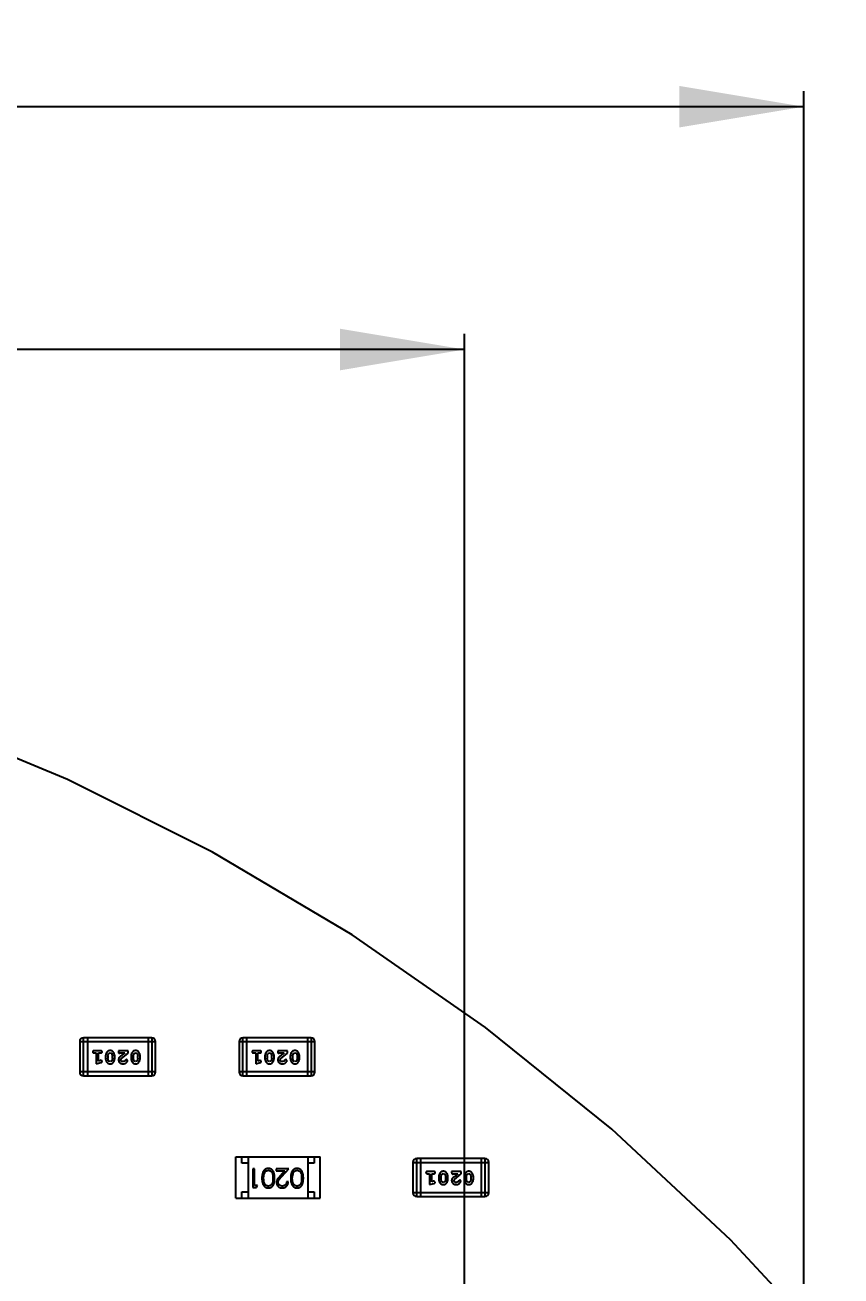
# Model space of a CAD drawing. Header units: millimetres. Extents: x -1 to 131, y 28 to 94.
# Drawn here: x 120.2 to 126.76, y 61.49 to 71.54 of the extents above; entities that cross this region are included whole.
import ezdxf

# ---------------------------------------------------------------- set-up
doc = ezdxf.new("R2010")
doc.units = ezdxf.units.MM
doc.header["$LTSCALE"] = 1.21
doc.header["$MEASUREMENT"] = 0
doc.header["$PDMODE"] = 3
doc.header["$PDSIZE"] = 0.3125
doc.layers.get('0').update_dxf_attribs({"linetype": 'CONTINUOUS'})
doc.layers.get('DEFPOINTS').update_dxf_attribs({"linetype": 'CONTINUOUS'})
doc.layers.add('Dim', color=3, linetype='CONTINUOUS', lineweight=25)
doc.styles.get("Standard").update_dxf_attribs({"font": 'txt', "width": 0.8})
doc.dimstyles.get("Standard").update_dxf_attribs({"dimtxt": 0.15625, "dimasz": 0.1875, "dimexe": 0.125, "dimexo": 0.0625, "dimgap": 0.09, "dimtad": 0, "dimtih": 1, "dimtoh": 1, "dimzin": 4, "dimdsep": 46, "dimtxsty": 'Standard', "dimblk": '_FILLED', "dimblk1": '_FILLED', "dimblk2": '_FILLED', "dimcen": 0.09, "dimazin": 1, "dimtp": 0.01, "dimtm": 0.01, "dimtfac": 1, "dimtofl": 0, "dimtmove": 0, "dimatfit": 3, "dimldrblk": '_FILLED', "dimfxl": 1, "dimtolj": 1, "dimtzin": 4, "dimarcsym": 0})

# ---------------------------------------------------------------- blocks, each defined once
blk = doc.blocks.new('_FILLED')
at = {"color": 0, "linetype": 'ByBlock'}
blk.add_solid([(0, 0), (-1, 0.167), (-1, -0.167)], dxfattribs=at)
blk = doc.blocks.new('*D24')
at = {"color": 0, "linetype": 'ByBlock', "lineweight": -2}
for p, q in [((102.185, 59.128), (102.185, 69.059)), ((123.735, 59.128), (123.735, 69.059)), ((102.185, 68.934), (111.403, 68.934)), ((123.735, 68.934), (114.516, 68.934))]:
    blk.add_line(p, q, dxfattribs=at)
at = {"layer": 'DEFPOINTS', "color": 0, "linetype": 'ByBlock'}
for p in [(102.185, 59.065), (123.735, 59.065)]:
    blk.add_point(p, dxfattribs=at)
at = {"color": 0, "linetype": 'ByBlock', "lineweight": -2, "rotation": 180}
blk.add_blockref('_FILLED', (102.185, 68.934), dxfattribs=at)
at = {"color": 0, "linetype": 'ByBlock', "lineweight": -2}
blk.add_blockref('_FILLED', (123.735, 68.934), dxfattribs=at)
at = {"color": 0, "linetype": 'ByBlock', "lineweight": -2, "insert": (112.96, 68.934), "char_height": 1, "attachment_point": 5}
blk.add_mtext('\\A1;21.55', dxfattribs=at)
blk = doc.blocks.new('*D25')
at = {"color": 0, "linetype": 'ByBlock', "lineweight": -2}
for p, q in [((99.46, 55.528), (99.46, 71.01)), ((126.46, 55.528), (126.46, 71.01)), ((99.46, 70.885), (111.403, 70.885)), ((126.46, 70.885), (114.516, 70.885))]:
    blk.add_line(p, q, dxfattribs=at)
at = {"layer": 'DEFPOINTS', "color": 0, "linetype": 'ByBlock'}
for p in [(99.46, 55.465), (126.46, 55.465)]:
    blk.add_point(p, dxfattribs=at)
at = {"color": 0, "linetype": 'ByBlock', "lineweight": -2, "rotation": 180}
blk.add_blockref('_FILLED', (99.46, 70.885), dxfattribs=at)
at = {"color": 0, "linetype": 'ByBlock', "lineweight": -2}
blk.add_blockref('_FILLED', (126.46, 70.885), dxfattribs=at)
at = {"color": 0, "linetype": 'ByBlock', "lineweight": -2, "insert": (112.96, 70.885), "char_height": 1, "attachment_point": 5}
blk.add_mtext('\\A1;27.00', dxfattribs=at)

msp = doc.modelspace()

# ---------------------------------------------------------------- linework, layer by layer
at = {"color": 7, "linetype": 'Continuous'}
for p, q in [((120.544, 65.479), (119.34, 65.978)), ((121.71, 64.895), (120.544, 65.479)), ((122.831, 64.23), (121.71, 64.895)), ((123.902, 63.487), (122.831, 64.23)), ((124.917, 62.669), (123.902, 63.487)), ((120.643, 63.373), (120.643, 63.129)), ((120.643, 63.373), (121.253, 63.373)), ((120.673, 63.099), (120.673, 63.403)), ((121.222, 63.403), (120.673, 63.403)), ((120.704, 63.403), (120.704, 63.099)), ((121.192, 63.403), (121.192, 63.099)), ((121.222, 63.403), (121.222, 63.099)), ((121.253, 63.129), (121.253, 63.373)), ((121.923, 63.373), (121.923, 63.129)), ((121.923, 63.373), (122.533, 63.373)), ((121.954, 63.099), (121.954, 63.403)), ((122.502, 63.403), (121.954, 63.403)), ((121.984, 63.403), (121.984, 63.099)), ((122.472, 63.403), (122.472, 63.099)), ((122.502, 63.403), (122.502, 63.099)), ((122.533, 63.129), (122.533, 63.373)), ((120.811, 63.3), (120.759, 63.3)), ((120.759, 63.282), (120.776, 63.282)), ((120.776, 63.282), (120.776, 63.194)), ((120.794, 63.217), (120.794, 63.282)), ((120.794, 63.282), (120.811, 63.282)), ((120.814, 63.223), (120.809, 63.222)), ((120.822, 63.213), (120.814, 63.223)), ((120.85, 63.257), (120.85, 63.239)), ((120.868, 63.256), (120.875, 63.278)), ((120.868, 63.256), (120.868, 63.239)), ((120.875, 63.217), (120.868, 63.239)), ((120.875, 63.278), (120.887, 63.284)), ((120.887, 63.284), (120.899, 63.279)), ((120.899, 63.279), (120.907, 63.256)), ((120.907, 63.239), (120.9, 63.217)), ((120.907, 63.239), (120.907, 63.256)), ((120.924, 63.239), (120.924, 63.257)), ((120.954, 63.3), (120.954, 63.292)), ((121.031, 63.3), (120.954, 63.3)), ((120.963, 63.279), (120.968, 63.282)), ((120.968, 63.282), (121.004, 63.282)), ((121.004, 63.282), (120.971, 63.255)), ((120.971, 63.226), (120.976, 63.236)), ((120.976, 63.236), (121.031, 63.281)), ((121.011, 63.226), (121.006, 63.217)), ((121.019, 63.232), (121.011, 63.226)), ((121.028, 63.224), (121.019, 63.232)), ((121.031, 63.281), (121.031, 63.3)), ((121.055, 63.257), (121.055, 63.239)), ((121.072, 63.256), (121.079, 63.278)), ((121.072, 63.256), (121.072, 63.239)), ((121.08, 63.217), (121.072, 63.239)), ((121.079, 63.278), (121.092, 63.284)), ((121.092, 63.284), (121.104, 63.279)), ((121.104, 63.279), (121.111, 63.256)), ((121.111, 63.239), (121.104, 63.217)), ((121.111, 63.239), (121.111, 63.256)), ((121.129, 63.239), (121.129, 63.257)), ((122.091, 63.3), (122.039, 63.3)), ((122.039, 63.282), (122.057, 63.282)), ((122.057, 63.282), (122.057, 63.194)), ((122.074, 63.217), (122.074, 63.282)), ((122.074, 63.282), (122.091, 63.282)), ((122.094, 63.223), (122.089, 63.222)), ((122.102, 63.213), (122.094, 63.223)), ((122.13, 63.257), (122.13, 63.239)), ((122.148, 63.256), (122.155, 63.278)), ((122.148, 63.256), (122.148, 63.239)), ((122.155, 63.217), (122.148, 63.239)), ((122.155, 63.278), (122.167, 63.284)), ((122.167, 63.284), (122.179, 63.279)), ((122.179, 63.279), (122.187, 63.256)), ((122.187, 63.239), (122.18, 63.217)), ((122.187, 63.239), (122.187, 63.256)), ((122.204, 63.239), (122.204, 63.257)), ((122.234, 63.3), (122.234, 63.292)), ((122.311, 63.3), (122.234, 63.3)), ((122.243, 63.279), (122.248, 63.282)), ((122.248, 63.282), (122.285, 63.282)), ((122.285, 63.282), (122.251, 63.255)), ((122.252, 63.226), (122.256, 63.236)), ((122.256, 63.236), (122.311, 63.281)), ((122.291, 63.225), (122.286, 63.217)), ((122.299, 63.232), (122.291, 63.225)), ((122.308, 63.224), (122.299, 63.232)), ((122.311, 63.281), (122.311, 63.3)), ((122.335, 63.257), (122.335, 63.239)), ((122.352, 63.256), (122.36, 63.278)), ((122.352, 63.256), (122.352, 63.239)), ((122.36, 63.217), (122.352, 63.239)), ((122.36, 63.278), (122.372, 63.284)), ((122.372, 63.284), (122.384, 63.279)), ((122.384, 63.279), (122.392, 63.256)), ((122.392, 63.239), (122.384, 63.217)), ((122.392, 63.239), (122.392, 63.256)), ((122.409, 63.239), (122.409, 63.257)), ((121.253, 63.129), (120.643, 63.129)), ((120.776, 63.194), (120.813, 63.204)), ((120.809, 63.222), (120.794, 63.217)), ((120.887, 63.212), (120.875, 63.217)), ((120.9, 63.217), (120.887, 63.212)), ((121.006, 63.217), (120.991, 63.212)), ((121.092, 63.212), (121.08, 63.217)), ((121.104, 63.217), (121.092, 63.212)), ((122.533, 63.129), (121.923, 63.129)), ((122.057, 63.194), (122.093, 63.204)), ((122.089, 63.222), (122.074, 63.217)), ((122.167, 63.212), (122.155, 63.217)), ((122.18, 63.217), (122.167, 63.212)), ((122.286, 63.217), (122.271, 63.212)), ((122.372, 63.212), (122.36, 63.217)), ((122.384, 63.217), (122.372, 63.212)), ((120.673, 63.099), (121.222, 63.099)), ((121.954, 63.099), (122.502, 63.099)), ((125.871, 61.78), (124.917, 62.669)), ((121.896, 62.116), (121.896, 62.446)), ((121.896, 62.446), (122.576, 62.446)), ((121.946, 62.396), (121.946, 62.446)), ((121.996, 62.446), (121.996, 62.116)), ((122.476, 62.446), (122.476, 62.116)), ((122.526, 62.446), (122.526, 62.396)), ((122.576, 62.116), (122.576, 62.446)), ((123.351, 62.128), (123.351, 62.433)), ((123.899, 62.433), (123.351, 62.433)), ((123.381, 62.433), (123.381, 62.128)), ((123.869, 62.433), (123.869, 62.128)), ((123.899, 62.433), (123.899, 62.128)), ((121.996, 62.396), (121.946, 62.396)), ((122.034, 62.351), (122.034, 62.201)), ((122.047, 62.351), (122.034, 62.351)), ((122.047, 62.216), (122.047, 62.351)), ((122.222, 62.351), (122.222, 62.335)), ((122.324, 62.351), (122.222, 62.351)), ((122.222, 62.335), (122.292, 62.335)), ((122.292, 62.335), (122.255, 62.295)), ((122.266, 62.288), (122.324, 62.351)), ((122.526, 62.396), (122.476, 62.396)), ((123.32, 62.403), (123.32, 62.159)), ((123.32, 62.403), (123.93, 62.403)), ((123.488, 62.329), (123.436, 62.329)), ((123.631, 62.329), (123.631, 62.322)), ((123.708, 62.329), (123.631, 62.329)), ((123.708, 62.311), (123.708, 62.329)), ((123.93, 62.159), (123.93, 62.403)), ((122.12, 62.276), (122.126, 62.313)), ((122.319, 62.247), (122.305, 62.247)), ((122.351, 62.276), (122.357, 62.313)), ((123.436, 62.312), (123.454, 62.312)), ((123.454, 62.312), (123.454, 62.224)), ((123.454, 62.224), (123.49, 62.234)), ((123.471, 62.247), (123.471, 62.312)), ((123.471, 62.312), (123.488, 62.312)), ((123.486, 62.251), (123.471, 62.247)), ((123.491, 62.252), (123.486, 62.251)), ((123.499, 62.243), (123.491, 62.252)), ((123.527, 62.286), (123.527, 62.269)), ((123.545, 62.286), (123.552, 62.308)), ((123.545, 62.286), (123.545, 62.269)), ((123.552, 62.247), (123.545, 62.269)), ((123.552, 62.308), (123.564, 62.314)), ((123.564, 62.241), (123.552, 62.247)), ((123.564, 62.314), (123.576, 62.308)), ((123.577, 62.247), (123.564, 62.241)), ((123.576, 62.308), (123.584, 62.286)), ((123.584, 62.269), (123.577, 62.247)), ((123.584, 62.269), (123.584, 62.286)), ((123.601, 62.269), (123.601, 62.286)), ((123.64, 62.309), (123.645, 62.312)), ((123.645, 62.312), (123.682, 62.312)), ((123.682, 62.312), (123.648, 62.285)), ((123.649, 62.256), (123.653, 62.266)), ((123.653, 62.266), (123.708, 62.311)), ((123.683, 62.247), (123.668, 62.241)), ((123.688, 62.255), (123.683, 62.247)), ((123.696, 62.262), (123.688, 62.255)), ((123.705, 62.253), (123.696, 62.262)), ((123.732, 62.286), (123.732, 62.269)), ((123.749, 62.286), (123.757, 62.308)), ((123.749, 62.286), (123.749, 62.269)), ((123.757, 62.247), (123.749, 62.269)), ((123.757, 62.308), (123.769, 62.314)), ((123.769, 62.241), (123.757, 62.247)), ((123.769, 62.314), (123.781, 62.308)), ((123.781, 62.247), (123.769, 62.241)), ((123.781, 62.308), (123.789, 62.286)), ((123.789, 62.269), (123.781, 62.247)), ((123.789, 62.269), (123.789, 62.286)), ((123.806, 62.269), (123.806, 62.286)), ((121.946, 62.116), (121.946, 62.166)), ((121.946, 62.166), (121.996, 62.166)), ((122.034, 62.201), (122.062, 62.201)), ((122.07, 62.216), (122.047, 62.216)), ((122.062, 62.201), (122.07, 62.216)), ((122.476, 62.166), (122.526, 62.166)), ((122.526, 62.166), (122.526, 62.116)), ((123.93, 62.159), (123.32, 62.159)), ((123.351, 62.128), (123.899, 62.128)), ((121.896, 62.116), (122.576, 62.116)), ((126.759, 60.826), (125.871, 61.78))]:
    msp.add_line(p, q, dxfattribs=at)
for centre, start, end in [((120.673, 63.373), 90, 180), ((121.222, 63.373), 0, 90), ((121.954, 63.373), 90, 180), ((122.502, 63.373), 0, 90), ((120.673, 63.129), 180, 270), ((121.222, 63.129), 270, 0), ((121.954, 63.129), 180, 270), ((122.502, 63.129), 270, 0), ((123.351, 62.403), 90, 180), ((123.899, 62.403), 0, 90), ((123.351, 62.159), 180, 270), ((123.899, 62.159), 270, 0)]:
    msp.add_arc(centre, 0.0305, start, end, dxfattribs=at)
for points, knots in [([(120.759, 63.3), (120.758, 63.3), (120.756, 63.3), (120.754, 63.299), (120.752, 63.299), (120.751, 63.297), (120.749, 63.296), (120.749, 63.295), (120.748, 63.293), (120.748, 63.292), (120.748, 63.291)], [0, 0, 0, 0, 0.169012, 0.317488, 0.445429, 0.560977, 0.67065, 0.776666, 0.88492, 1, 1, 1, 1]), ([(120.748, 63.291), (120.748, 63.29), (120.748, 63.289), (120.749, 63.288), (120.749, 63.286), (120.751, 63.285), (120.752, 63.284), (120.754, 63.283), (120.756, 63.283), (120.758, 63.282), (120.759, 63.282)], [0, 0, 0, 0, 0.11517, 0.223509, 0.328254, 0.438012, 0.553651, 0.682263, 0.830856, 1, 1, 1, 1]), ([(120.822, 63.291), (120.822, 63.292), (120.822, 63.293), (120.821, 63.295), (120.821, 63.296), (120.819, 63.297), (120.818, 63.299), (120.816, 63.299), (120.814, 63.3), (120.812, 63.3), (120.811, 63.3)], [0, 0, 0, 0, 0.115051, 0.223278, 0.329269, 0.437893, 0.554681, 0.682591, 0.83103, 1, 1, 1, 1]), ([(120.811, 63.282), (120.812, 63.282), (120.814, 63.283), (120.816, 63.283), (120.818, 63.284), (120.819, 63.285), (120.821, 63.286), (120.821, 63.288), (120.822, 63.289), (120.822, 63.29), (120.822, 63.291)], [0, 0, 0, 0, 0.169102, 0.317658, 0.446239, 0.563118, 0.671828, 0.776546, 0.884858, 1, 1, 1, 1]), ([(120.887, 63.301), (120.886, 63.301), (120.883, 63.301), (120.879, 63.3), (120.875, 63.299), (120.871, 63.298), (120.868, 63.296), (120.865, 63.293), (120.862, 63.29), (120.86, 63.287), (120.858, 63.283), (120.856, 63.28), (120.854, 63.276), (120.853, 63.272), (120.852, 63.268), (120.851, 63.265), (120.85, 63.261), (120.85, 63.258), (120.85, 63.257)], [0, 0, 0, 0, 0.067217, 0.131051, 0.19272, 0.252824, 0.312745, 0.373449, 0.436041, 0.501494, 0.567761, 0.632087, 0.695096, 0.757109, 0.817993, 0.878657, 0.939311, 1, 1, 1, 1]), ([(120.85, 63.239), (120.85, 63.238), (120.85, 63.236), (120.851, 63.233), (120.851, 63.229), (120.852, 63.226), (120.853, 63.223), (120.854, 63.22), (120.855, 63.217), (120.857, 63.214), (120.858, 63.212), (120.86, 63.209), (120.862, 63.207), (120.863, 63.205), (120.865, 63.203), (120.867, 63.201), (120.868, 63.2), (120.871, 63.198), (120.874, 63.197), (120.878, 63.195), (120.883, 63.194), (120.886, 63.194), (120.887, 63.194)], [0, 0, 0, 0, 0.049855, 0.099516, 0.148482, 0.19758, 0.246804, 0.296268, 0.346517, 0.397047, 0.446826, 0.49336, 0.537801, 0.579207, 0.617974, 0.654833, 0.689171, 0.722088, 0.786392, 0.853518, 0.924186, 1, 1, 1, 1]), ([(120.924, 63.257), (120.924, 63.258), (120.924, 63.26), (120.924, 63.263), (120.923, 63.266), (120.923, 63.269), (120.922, 63.272), (120.921, 63.275), (120.919, 63.278), (120.918, 63.281), (120.916, 63.284), (120.915, 63.286), (120.913, 63.289), (120.911, 63.291), (120.91, 63.293), (120.908, 63.294), (120.906, 63.296), (120.904, 63.297), (120.901, 63.299), (120.897, 63.3), (120.892, 63.301), (120.889, 63.301), (120.887, 63.301)], [0, 0, 0, 0, 0.049886, 0.09882, 0.148132, 0.19689, 0.246038, 0.295176, 0.345305, 0.395692, 0.445312, 0.491875, 0.535813, 0.577009, 0.616081, 0.652689, 0.687585, 0.720206, 0.785062, 0.85223, 0.923759, 1, 1, 1, 1]), ([(120.887, 63.194), (120.889, 63.194), (120.892, 63.194), (120.896, 63.195), (120.9, 63.196), (120.903, 63.198), (120.906, 63.2), (120.91, 63.202), (120.912, 63.205), (120.915, 63.209), (120.917, 63.212), (120.919, 63.216), (120.921, 63.22), (120.922, 63.224), (120.923, 63.227), (120.924, 63.231), (120.924, 63.235), (120.924, 63.238), (120.924, 63.239)], [0, 0, 0, 0, 0.06692, 0.130834, 0.19258, 0.252759, 0.312631, 0.373411, 0.436359, 0.501894, 0.568244, 0.632472, 0.69556, 0.757163, 0.818592, 0.878885, 0.939235, 1, 1, 1, 1]), ([(120.954, 63.292), (120.954, 63.291), (120.954, 63.289), (120.955, 63.286), (120.955, 63.284), (120.956, 63.282), (120.958, 63.281), (120.959, 63.28), (120.961, 63.279), (120.962, 63.279), (120.963, 63.279)], [0, 0, 0, 0, 0.1844, 0.34094, 0.473574, 0.586824, 0.690029, 0.789175, 0.890445, 1, 1, 1, 1]), ([(120.971, 63.255), (120.97, 63.255), (120.968, 63.253), (120.966, 63.251), (120.964, 63.249), (120.962, 63.247), (120.96, 63.245), (120.959, 63.243), (120.958, 63.242), (120.957, 63.24), (120.956, 63.237), (120.955, 63.234), (120.954, 63.23), (120.954, 63.228), (120.954, 63.227)], [0, 0, 0, 0, 0.103002, 0.197728, 0.285279, 0.365235, 0.437224, 0.502446, 0.560545, 0.611446, 0.707576, 0.80349, 0.900532, 1, 1, 1, 1]), ([(120.954, 63.227), (120.954, 63.226), (120.954, 63.224), (120.955, 63.221), (120.956, 63.217), (120.957, 63.214), (120.958, 63.212), (120.96, 63.209), (120.962, 63.206), (120.964, 63.204), (120.967, 63.202), (120.97, 63.2), (120.973, 63.198), (120.976, 63.197), (120.98, 63.196), (120.983, 63.195), (120.987, 63.194), (120.989, 63.194), (120.991, 63.194)], [0, 0, 0, 0, 0.060981, 0.120256, 0.178148, 0.236115, 0.293993, 0.352864, 0.413358, 0.476056, 0.539296, 0.602396, 0.665116, 0.728325, 0.792919, 0.859317, 0.928302, 1, 1, 1, 1]), ([(120.991, 63.212), (120.99, 63.212), (120.987, 63.212), (120.983, 63.213), (120.98, 63.214), (120.977, 63.216), (120.974, 63.218), (120.973, 63.221), (120.972, 63.223), (120.971, 63.225), (120.971, 63.226)], [0, 0, 0, 0, 0.156344, 0.299348, 0.4327, 0.561, 0.682299, 0.791883, 0.89611, 1, 1, 1, 1]), ([(120.991, 63.194), (120.992, 63.194), (120.996, 63.195), (121.001, 63.195), (121.006, 63.197), (121.01, 63.199), (121.014, 63.201), (121.018, 63.204), (121.021, 63.207), (121.023, 63.211), (121.025, 63.214), (121.027, 63.218), (121.028, 63.221), (121.028, 63.223), (121.028, 63.224)], [0, 0, 0, 0, 0.098286, 0.193983, 0.289056, 0.384352, 0.477435, 0.566197, 0.652355, 0.737986, 0.818188, 0.887401, 0.94802, 1, 1, 1, 1]), ([(121.092, 63.301), (121.09, 63.301), (121.087, 63.301), (121.083, 63.3), (121.079, 63.299), (121.076, 63.298), (121.073, 63.296), (121.07, 63.293), (121.067, 63.29), (121.064, 63.287), (121.062, 63.283), (121.06, 63.28), (121.058, 63.276), (121.057, 63.272), (121.056, 63.268), (121.055, 63.265), (121.055, 63.261), (121.055, 63.258), (121.055, 63.257)], [0, 0, 0, 0, 0.067217, 0.131051, 0.19272, 0.252824, 0.312745, 0.373449, 0.436041, 0.501494, 0.567761, 0.632087, 0.695096, 0.757109, 0.817993, 0.878657, 0.939311, 1, 1, 1, 1]), ([(121.055, 63.239), (121.055, 63.238), (121.055, 63.236), (121.055, 63.233), (121.056, 63.229), (121.056, 63.226), (121.057, 63.223), (121.058, 63.22), (121.06, 63.217), (121.061, 63.214), (121.063, 63.212), (121.064, 63.209), (121.066, 63.207), (121.068, 63.205), (121.069, 63.203), (121.071, 63.201), (121.073, 63.2), (121.075, 63.198), (121.078, 63.197), (121.083, 63.195), (121.087, 63.194), (121.09, 63.194), (121.092, 63.194)], [0, 0, 0, 0, 0.049855, 0.099516, 0.148482, 0.19758, 0.246804, 0.296268, 0.346517, 0.397047, 0.446826, 0.49336, 0.537801, 0.579207, 0.617974, 0.654833, 0.689171, 0.722088, 0.786392, 0.853518, 0.924186, 1, 1, 1, 1]), ([(121.129, 63.257), (121.129, 63.258), (121.129, 63.26), (121.128, 63.263), (121.128, 63.266), (121.127, 63.269), (121.126, 63.272), (121.125, 63.275), (121.124, 63.278), (121.122, 63.281), (121.121, 63.284), (121.119, 63.286), (121.118, 63.289), (121.116, 63.291), (121.114, 63.293), (121.113, 63.294), (121.111, 63.296), (121.108, 63.297), (121.105, 63.299), (121.101, 63.3), (121.097, 63.301), (121.093, 63.301), (121.092, 63.301)], [0, 0, 0, 0, 0.049886, 0.09882, 0.148132, 0.19689, 0.246038, 0.295176, 0.345305, 0.395692, 0.445312, 0.491875, 0.535813, 0.577009, 0.616081, 0.652689, 0.687585, 0.720206, 0.785062, 0.85223, 0.923759, 1, 1, 1, 1]), ([(121.092, 63.194), (121.093, 63.194), (121.096, 63.194), (121.1, 63.195), (121.104, 63.196), (121.108, 63.198), (121.111, 63.2), (121.114, 63.202), (121.117, 63.205), (121.119, 63.209), (121.121, 63.212), (121.123, 63.216), (121.125, 63.22), (121.126, 63.224), (121.127, 63.227), (121.128, 63.231), (121.129, 63.235), (121.129, 63.238), (121.129, 63.239)], [0, 0, 0, 0, 0.06692, 0.130834, 0.19258, 0.252759, 0.312631, 0.373411, 0.436359, 0.501894, 0.568244, 0.632472, 0.69556, 0.757163, 0.818592, 0.878885, 0.939235, 1, 1, 1, 1]), ([(122.039, 63.3), (122.038, 63.3), (122.037, 63.3), (122.034, 63.299), (122.032, 63.298), (122.031, 63.297), (122.03, 63.296), (122.029, 63.295), (122.028, 63.293), (122.028, 63.292), (122.028, 63.291)], [0, 0, 0, 0, 0.169012, 0.317488, 0.445429, 0.560977, 0.67065, 0.776666, 0.88492, 1, 1, 1, 1]), ([(122.028, 63.291), (122.028, 63.29), (122.028, 63.289), (122.029, 63.288), (122.03, 63.286), (122.031, 63.285), (122.032, 63.284), (122.034, 63.283), (122.037, 63.282), (122.038, 63.282), (122.039, 63.282)], [0, 0, 0, 0, 0.11517, 0.223509, 0.328254, 0.438012, 0.553651, 0.682263, 0.830856, 1, 1, 1, 1]), ([(122.102, 63.291), (122.102, 63.292), (122.102, 63.293), (122.102, 63.295), (122.101, 63.296), (122.1, 63.297), (122.098, 63.298), (122.096, 63.299), (122.094, 63.3), (122.092, 63.3), (122.091, 63.3)], [0, 0, 0, 0, 0.115051, 0.223278, 0.329269, 0.437893, 0.554681, 0.682591, 0.83103, 1, 1, 1, 1]), ([(122.091, 63.282), (122.092, 63.282), (122.094, 63.282), (122.096, 63.283), (122.098, 63.284), (122.1, 63.285), (122.101, 63.286), (122.102, 63.288), (122.102, 63.289), (122.102, 63.29), (122.102, 63.291)], [0, 0, 0, 0, 0.169102, 0.317658, 0.446239, 0.563118, 0.671828, 0.776546, 0.884858, 1, 1, 1, 1]), ([(122.167, 63.301), (122.166, 63.301), (122.163, 63.301), (122.159, 63.3), (122.155, 63.299), (122.152, 63.298), (122.148, 63.296), (122.145, 63.293), (122.142, 63.29), (122.14, 63.287), (122.138, 63.283), (122.136, 63.28), (122.134, 63.276), (122.133, 63.272), (122.132, 63.268), (122.131, 63.264), (122.131, 63.261), (122.13, 63.258), (122.13, 63.257)], [0, 0, 0, 0, 0.067217, 0.131051, 0.19272, 0.252824, 0.312745, 0.373449, 0.436041, 0.501494, 0.567761, 0.632087, 0.695096, 0.757109, 0.817993, 0.878657, 0.939311, 1, 1, 1, 1]), ([(122.13, 63.239), (122.13, 63.238), (122.131, 63.236), (122.131, 63.233), (122.131, 63.229), (122.132, 63.226), (122.133, 63.223), (122.134, 63.22), (122.135, 63.217), (122.137, 63.214), (122.138, 63.212), (122.14, 63.209), (122.142, 63.207), (122.143, 63.205), (122.145, 63.203), (122.147, 63.201), (122.149, 63.2), (122.151, 63.198), (122.154, 63.197), (122.158, 63.195), (122.163, 63.194), (122.166, 63.194), (122.168, 63.194)], [0, 0, 0, 0, 0.049855, 0.099516, 0.148482, 0.19758, 0.246804, 0.296268, 0.346517, 0.397047, 0.446826, 0.49336, 0.537801, 0.579207, 0.617974, 0.654833, 0.689171, 0.722088, 0.786392, 0.853518, 0.924186, 1, 1, 1, 1]), ([(122.204, 63.257), (122.204, 63.258), (122.204, 63.26), (122.204, 63.263), (122.204, 63.266), (122.203, 63.269), (122.202, 63.272), (122.201, 63.275), (122.2, 63.278), (122.198, 63.281), (122.197, 63.284), (122.195, 63.286), (122.193, 63.289), (122.192, 63.291), (122.19, 63.293), (122.188, 63.294), (122.186, 63.296), (122.184, 63.297), (122.181, 63.299), (122.177, 63.3), (122.172, 63.301), (122.169, 63.301), (122.167, 63.301)], [0, 0, 0, 0, 0.049886, 0.09882, 0.148132, 0.19689, 0.246038, 0.295176, 0.345305, 0.395692, 0.445312, 0.491875, 0.535813, 0.577009, 0.616081, 0.652689, 0.687585, 0.720206, 0.785062, 0.85223, 0.923759, 1, 1, 1, 1]), ([(122.168, 63.194), (122.169, 63.194), (122.172, 63.194), (122.176, 63.195), (122.18, 63.196), (122.183, 63.198), (122.187, 63.2), (122.19, 63.202), (122.192, 63.205), (122.195, 63.209), (122.197, 63.212), (122.199, 63.216), (122.201, 63.22), (122.202, 63.224), (122.203, 63.227), (122.204, 63.231), (122.204, 63.235), (122.204, 63.238), (122.204, 63.239)], [0, 0, 0, 0, 0.06692, 0.130834, 0.19258, 0.252759, 0.312631, 0.373411, 0.436359, 0.501894, 0.568244, 0.632472, 0.69556, 0.757163, 0.818592, 0.878885, 0.939235, 1, 1, 1, 1]), ([(122.234, 63.292), (122.234, 63.291), (122.234, 63.289), (122.235, 63.286), (122.235, 63.284), (122.237, 63.282), (122.238, 63.281), (122.239, 63.28), (122.241, 63.279), (122.242, 63.279), (122.243, 63.279)], [0, 0, 0, 0, 0.1844, 0.34094, 0.473574, 0.586824, 0.690029, 0.789175, 0.890445, 1, 1, 1, 1]), ([(122.251, 63.255), (122.25, 63.255), (122.248, 63.253), (122.246, 63.251), (122.244, 63.249), (122.242, 63.247), (122.241, 63.245), (122.239, 63.243), (122.238, 63.242), (122.237, 63.239), (122.236, 63.237), (122.235, 63.234), (122.234, 63.23), (122.234, 63.228), (122.234, 63.227)], [0, 0, 0, 0, 0.103002, 0.197728, 0.285279, 0.365235, 0.437224, 0.502446, 0.560545, 0.611446, 0.707576, 0.80349, 0.900532, 1, 1, 1, 1]), ([(122.234, 63.227), (122.234, 63.226), (122.234, 63.224), (122.235, 63.221), (122.236, 63.217), (122.237, 63.214), (122.238, 63.212), (122.24, 63.209), (122.242, 63.206), (122.245, 63.204), (122.247, 63.202), (122.25, 63.2), (122.253, 63.198), (122.256, 63.197), (122.26, 63.196), (122.263, 63.195), (122.267, 63.194), (122.27, 63.194), (122.271, 63.194)], [0, 0, 0, 0, 0.060981, 0.120256, 0.178148, 0.236115, 0.293993, 0.352864, 0.413358, 0.476056, 0.539296, 0.602396, 0.665116, 0.728325, 0.792919, 0.859317, 0.928302, 1, 1, 1, 1]), ([(122.271, 63.212), (122.27, 63.212), (122.267, 63.212), (122.263, 63.213), (122.26, 63.214), (122.257, 63.216), (122.255, 63.218), (122.253, 63.221), (122.252, 63.223), (122.252, 63.225), (122.252, 63.226)], [0, 0, 0, 0, 0.156344, 0.299348, 0.4327, 0.561, 0.682299, 0.791883, 0.89611, 1, 1, 1, 1]), ([(122.271, 63.194), (122.273, 63.194), (122.276, 63.194), (122.281, 63.195), (122.286, 63.197), (122.29, 63.199), (122.294, 63.201), (122.298, 63.204), (122.301, 63.207), (122.304, 63.211), (122.306, 63.214), (122.307, 63.218), (122.308, 63.221), (122.308, 63.223), (122.308, 63.224)], [0, 0, 0, 0, 0.098286, 0.193983, 0.289056, 0.384352, 0.477435, 0.566197, 0.652355, 0.737986, 0.818188, 0.887401, 0.94802, 1, 1, 1, 1]), ([(122.372, 63.301), (122.37, 63.301), (122.368, 63.301), (122.364, 63.3), (122.36, 63.299), (122.356, 63.298), (122.353, 63.296), (122.35, 63.293), (122.347, 63.29), (122.344, 63.287), (122.342, 63.283), (122.34, 63.28), (122.339, 63.276), (122.337, 63.272), (122.336, 63.268), (122.335, 63.264), (122.335, 63.261), (122.335, 63.258), (122.335, 63.257)], [0, 0, 0, 0, 0.067217, 0.131051, 0.19272, 0.252824, 0.312745, 0.373449, 0.436041, 0.501494, 0.567761, 0.632087, 0.695096, 0.757109, 0.817993, 0.878657, 0.939311, 1, 1, 1, 1]), ([(122.335, 63.239), (122.335, 63.238), (122.335, 63.236), (122.335, 63.233), (122.336, 63.229), (122.337, 63.226), (122.337, 63.223), (122.339, 63.22), (122.34, 63.217), (122.341, 63.214), (122.343, 63.212), (122.345, 63.209), (122.346, 63.207), (122.348, 63.205), (122.35, 63.203), (122.351, 63.201), (122.353, 63.2), (122.355, 63.198), (122.359, 63.197), (122.363, 63.195), (122.367, 63.194), (122.37, 63.194), (122.372, 63.194)], [0, 0, 0, 0, 0.049855, 0.099516, 0.148482, 0.19758, 0.246804, 0.296268, 0.346517, 0.397047, 0.446826, 0.49336, 0.537801, 0.579207, 0.617974, 0.654833, 0.689171, 0.722088, 0.786392, 0.853518, 0.924186, 1, 1, 1, 1]), ([(122.409, 63.257), (122.409, 63.258), (122.409, 63.26), (122.409, 63.263), (122.408, 63.266), (122.407, 63.269), (122.406, 63.272), (122.405, 63.275), (122.404, 63.278), (122.403, 63.281), (122.401, 63.284), (122.399, 63.286), (122.398, 63.289), (122.396, 63.291), (122.394, 63.293), (122.393, 63.294), (122.391, 63.296), (122.389, 63.297), (122.385, 63.299), (122.381, 63.3), (122.377, 63.301), (122.373, 63.301), (122.372, 63.301)], [0, 0, 0, 0, 0.049886, 0.09882, 0.148132, 0.19689, 0.246038, 0.295176, 0.345305, 0.395692, 0.445312, 0.491875, 0.535813, 0.577009, 0.616081, 0.652689, 0.687585, 0.720206, 0.785062, 0.85223, 0.923759, 1, 1, 1, 1]), ([(122.372, 63.194), (122.374, 63.194), (122.376, 63.194), (122.38, 63.195), (122.384, 63.196), (122.388, 63.198), (122.391, 63.2), (122.394, 63.202), (122.397, 63.205), (122.399, 63.209), (122.402, 63.212), (122.404, 63.216), (122.405, 63.22), (122.407, 63.224), (122.408, 63.227), (122.408, 63.231), (122.409, 63.235), (122.409, 63.238), (122.409, 63.239)], [0, 0, 0, 0, 0.06692, 0.130834, 0.19258, 0.252759, 0.312631, 0.373411, 0.436359, 0.501894, 0.568244, 0.632472, 0.69556, 0.757163, 0.818592, 0.878885, 0.939235, 1, 1, 1, 1]), ([(120.813, 63.204), (120.814, 63.204), (120.815, 63.205), (120.817, 63.206), (120.819, 63.207), (120.82, 63.208), (120.821, 63.209), (120.822, 63.21), (120.822, 63.212), (120.822, 63.213), (120.822, 63.213)], [0, 0, 0, 0, 0.187321, 0.344927, 0.475328, 0.579604, 0.674244, 0.773631, 0.882025, 1, 1, 1, 1]), ([(122.093, 63.204), (122.094, 63.204), (122.095, 63.205), (122.098, 63.206), (122.099, 63.207), (122.1, 63.208), (122.101, 63.209), (122.102, 63.21), (122.102, 63.212), (122.102, 63.213), (122.102, 63.213)], [0, 0, 0, 0, 0.187321, 0.344927, 0.475328, 0.579604, 0.674244, 0.773631, 0.882025, 1, 1, 1, 1]), ([(122.159, 62.354), (122.158, 62.354), (122.155, 62.354), (122.152, 62.354), (122.148, 62.353), (122.145, 62.352), (122.142, 62.351), (122.138, 62.35), (122.135, 62.348), (122.132, 62.346), (122.129, 62.344), (122.127, 62.341), (122.124, 62.338), (122.122, 62.335), (122.119, 62.332), (122.117, 62.328), (122.115, 62.325), (122.114, 62.321), (122.112, 62.316), (122.111, 62.311), (122.11, 62.306), (122.109, 62.301), (122.108, 62.295), (122.107, 62.289), (122.107, 62.282), (122.107, 62.278), (122.107, 62.276)], [0, 0, 0, 0, 0.033824, 0.067298, 0.10028, 0.133019, 0.165736, 0.198792, 0.232372, 0.266409, 0.301016, 0.336196, 0.371972, 0.408574, 0.446394, 0.485225, 0.525372, 0.567224, 0.611081, 0.65775, 0.70702, 0.759235, 0.814484, 0.873227, 0.934937, 1, 1, 1, 1]), ([(122.126, 62.313), (122.127, 62.314), (122.127, 62.316), (122.129, 62.319), (122.13, 62.322), (122.132, 62.325), (122.133, 62.327), (122.135, 62.329), (122.137, 62.331), (122.14, 62.333), (122.144, 62.335), (122.148, 62.337), (122.153, 62.339), (122.157, 62.339), (122.158, 62.339)], [0, 0, 0, 0, 0.075949, 0.148549, 0.218996, 0.286119, 0.351826, 0.416074, 0.478265, 0.540325, 0.660405, 0.774606, 0.887187, 1, 1, 1, 1]), ([(122.158, 62.339), (122.16, 62.339), (122.163, 62.339), (122.168, 62.337), (122.173, 62.335), (122.177, 62.333), (122.18, 62.331), (122.182, 62.329), (122.183, 62.327), (122.185, 62.324), (122.187, 62.322), (122.188, 62.319), (122.19, 62.316), (122.191, 62.313), (122.192, 62.31), (122.193, 62.306), (122.194, 62.302), (122.194, 62.297), (122.195, 62.292), (122.195, 62.287), (122.195, 62.281), (122.195, 62.278), (122.195, 62.276)], [0, 0, 0, 0, 0.060034, 0.120278, 0.182348, 0.247919, 0.281641, 0.315701, 0.350322, 0.385703, 0.421819, 0.459196, 0.497866, 0.538301, 0.58121, 0.628183, 0.679403, 0.734699, 0.794074, 0.858416, 0.927049, 1, 1, 1, 1]), ([(122.209, 62.276), (122.209, 62.278), (122.209, 62.283), (122.209, 62.289), (122.208, 62.296), (122.207, 62.302), (122.206, 62.307), (122.205, 62.312), (122.204, 62.317), (122.203, 62.321), (122.201, 62.325), (122.199, 62.329), (122.197, 62.333), (122.195, 62.336), (122.193, 62.339), (122.19, 62.342), (122.187, 62.344), (122.185, 62.346), (122.182, 62.348), (122.179, 62.35), (122.176, 62.351), (122.172, 62.352), (122.169, 62.353), (122.166, 62.354), (122.162, 62.354), (122.16, 62.354), (122.159, 62.354)], [0, 0, 0, 0, 0.068113, 0.132564, 0.193427, 0.250218, 0.303569, 0.353576, 0.400235, 0.443586, 0.484619, 0.524292, 0.56238, 0.599049, 0.63494, 0.669782, 0.704009, 0.737842, 0.771098, 0.803896, 0.836415, 0.868639, 0.900715, 0.933378, 0.966213, 1, 1, 1, 1]), ([(122.39, 62.354), (122.388, 62.354), (122.386, 62.354), (122.382, 62.354), (122.379, 62.353), (122.376, 62.352), (122.372, 62.351), (122.369, 62.35), (122.366, 62.348), (122.363, 62.346), (122.36, 62.344), (122.357, 62.341), (122.355, 62.338), (122.352, 62.335), (122.35, 62.332), (122.348, 62.328), (122.346, 62.325), (122.344, 62.321), (122.343, 62.316), (122.342, 62.311), (122.34, 62.306), (122.339, 62.301), (122.339, 62.295), (122.338, 62.289), (122.338, 62.282), (122.338, 62.278), (122.338, 62.276)], [0, 0, 0, 0, 0.033824, 0.067298, 0.10028, 0.133019, 0.165736, 0.198792, 0.232372, 0.266409, 0.301016, 0.336196, 0.371972, 0.408574, 0.446394, 0.485225, 0.525372, 0.567224, 0.611081, 0.65775, 0.70702, 0.759235, 0.814484, 0.873227, 0.934937, 1, 1, 1, 1]), ([(122.357, 62.313), (122.357, 62.314), (122.358, 62.316), (122.359, 62.319), (122.361, 62.322), (122.362, 62.325), (122.364, 62.327), (122.366, 62.329), (122.368, 62.331), (122.371, 62.333), (122.375, 62.335), (122.379, 62.337), (122.384, 62.339), (122.387, 62.339), (122.389, 62.339)], [0, 0, 0, 0, 0.075949, 0.148549, 0.218996, 0.286119, 0.351826, 0.416074, 0.478265, 0.540325, 0.660405, 0.774606, 0.887187, 1, 1, 1, 1]), ([(122.389, 62.339), (122.391, 62.339), (122.394, 62.339), (122.399, 62.337), (122.404, 62.335), (122.407, 62.333), (122.41, 62.331), (122.412, 62.329), (122.414, 62.327), (122.416, 62.324), (122.418, 62.322), (122.419, 62.319), (122.42, 62.316), (122.422, 62.313), (122.423, 62.31), (122.424, 62.306), (122.424, 62.302), (122.425, 62.297), (122.426, 62.292), (122.426, 62.287), (122.426, 62.281), (122.426, 62.278), (122.426, 62.276)], [0, 0, 0, 0, 0.060034, 0.120278, 0.182348, 0.247919, 0.281641, 0.315701, 0.350322, 0.385703, 0.421819, 0.459196, 0.497866, 0.538301, 0.58121, 0.628183, 0.679403, 0.734699, 0.794074, 0.858416, 0.927049, 1, 1, 1, 1]), ([(122.44, 62.276), (122.44, 62.278), (122.44, 62.283), (122.439, 62.289), (122.439, 62.296), (122.438, 62.302), (122.437, 62.307), (122.436, 62.312), (122.435, 62.317), (122.433, 62.321), (122.432, 62.325), (122.43, 62.329), (122.428, 62.333), (122.426, 62.336), (122.423, 62.339), (122.421, 62.342), (122.418, 62.344), (122.415, 62.346), (122.412, 62.348), (122.409, 62.35), (122.406, 62.351), (122.403, 62.352), (122.4, 62.353), (122.397, 62.354), (122.393, 62.354), (122.391, 62.354), (122.39, 62.354)], [0, 0, 0, 0, 0.068113, 0.132564, 0.193427, 0.250218, 0.303569, 0.353576, 0.400235, 0.443586, 0.484619, 0.524292, 0.56238, 0.599049, 0.63494, 0.669782, 0.704009, 0.737842, 0.771098, 0.803896, 0.836415, 0.868639, 0.900715, 0.933378, 0.966213, 1, 1, 1, 1]), ([(123.436, 62.329), (123.435, 62.329), (123.434, 62.329), (123.431, 62.329), (123.429, 62.328), (123.428, 62.327), (123.427, 62.326), (123.426, 62.324), (123.425, 62.323), (123.425, 62.321), (123.425, 62.321)], [0, 0, 0, 0, 0.169012, 0.317488, 0.445429, 0.560977, 0.67065, 0.776666, 0.88492, 1, 1, 1, 1]), ([(123.425, 62.321), (123.425, 62.32), (123.425, 62.319), (123.426, 62.317), (123.427, 62.316), (123.428, 62.315), (123.429, 62.313), (123.431, 62.313), (123.434, 62.312), (123.435, 62.312), (123.436, 62.312)], [0, 0, 0, 0, 0.11517, 0.223509, 0.328254, 0.438012, 0.553651, 0.682263, 0.830856, 1, 1, 1, 1]), ([(123.499, 62.321), (123.499, 62.321), (123.499, 62.323), (123.499, 62.324), (123.498, 62.326), (123.497, 62.327), (123.495, 62.328), (123.493, 62.329), (123.491, 62.329), (123.489, 62.329), (123.488, 62.329)], [0, 0, 0, 0, 0.115051, 0.223278, 0.329269, 0.437893, 0.554681, 0.682591, 0.83103, 1, 1, 1, 1]), ([(123.488, 62.312), (123.489, 62.312), (123.491, 62.312), (123.493, 62.313), (123.495, 62.313), (123.497, 62.315), (123.498, 62.316), (123.499, 62.317), (123.499, 62.319), (123.499, 62.32), (123.499, 62.321)], [0, 0, 0, 0, 0.169102, 0.317658, 0.446239, 0.563118, 0.671828, 0.776546, 0.884858, 1, 1, 1, 1]), ([(123.564, 62.331), (123.563, 62.331), (123.56, 62.331), (123.556, 62.33), (123.552, 62.329), (123.549, 62.328), (123.545, 62.325), (123.542, 62.323), (123.539, 62.32), (123.537, 62.317), (123.535, 62.313), (123.533, 62.309), (123.531, 62.306), (123.53, 62.302), (123.529, 62.298), (123.528, 62.294), (123.528, 62.29), (123.527, 62.288), (123.527, 62.286)], [0, 0, 0, 0, 0.067217, 0.131051, 0.19272, 0.252824, 0.312745, 0.373449, 0.436041, 0.501494, 0.567761, 0.632087, 0.695096, 0.757109, 0.817993, 0.878657, 0.939311, 1, 1, 1, 1]), ([(123.601, 62.286), (123.601, 62.288), (123.601, 62.29), (123.601, 62.293), (123.601, 62.296), (123.6, 62.299), (123.599, 62.302), (123.598, 62.305), (123.597, 62.308), (123.595, 62.311), (123.594, 62.314), (123.592, 62.316), (123.59, 62.318), (123.589, 62.321), (123.587, 62.322), (123.585, 62.324), (123.583, 62.326), (123.581, 62.327), (123.578, 62.329), (123.574, 62.33), (123.569, 62.331), (123.566, 62.331), (123.564, 62.331)], [0, 0, 0, 0, 0.049886, 0.09882, 0.148132, 0.19689, 0.246038, 0.295176, 0.345305, 0.395692, 0.445312, 0.491875, 0.535813, 0.577009, 0.616081, 0.652689, 0.687585, 0.720206, 0.785062, 0.85223, 0.923759, 1, 1, 1, 1]), ([(123.631, 62.322), (123.631, 62.321), (123.631, 62.319), (123.632, 62.316), (123.632, 62.314), (123.634, 62.312), (123.635, 62.311), (123.636, 62.31), (123.638, 62.309), (123.639, 62.309), (123.64, 62.309)], [0, 0, 0, 0, 0.1844, 0.34094, 0.473574, 0.586824, 0.690029, 0.789175, 0.890445, 1, 1, 1, 1]), ([(123.769, 62.331), (123.767, 62.331), (123.765, 62.331), (123.76, 62.33), (123.757, 62.329), (123.753, 62.328), (123.75, 62.325), (123.747, 62.323), (123.744, 62.32), (123.741, 62.317), (123.739, 62.313), (123.737, 62.309), (123.736, 62.306), (123.734, 62.302), (123.733, 62.298), (123.732, 62.294), (123.732, 62.29), (123.732, 62.288), (123.732, 62.286)], [0, 0, 0, 0, 0.067217, 0.131051, 0.19272, 0.252824, 0.312745, 0.373449, 0.436041, 0.501494, 0.567761, 0.632087, 0.695096, 0.757109, 0.817993, 0.878657, 0.939311, 1, 1, 1, 1]), ([(123.806, 62.286), (123.806, 62.288), (123.806, 62.29), (123.806, 62.293), (123.805, 62.296), (123.804, 62.299), (123.803, 62.302), (123.802, 62.305), (123.801, 62.308), (123.8, 62.311), (123.798, 62.314), (123.796, 62.316), (123.795, 62.318), (123.793, 62.321), (123.791, 62.322), (123.79, 62.324), (123.788, 62.326), (123.786, 62.327), (123.782, 62.329), (123.778, 62.33), (123.774, 62.331), (123.77, 62.331), (123.769, 62.331)], [0, 0, 0, 0, 0.049886, 0.09882, 0.148132, 0.19689, 0.246038, 0.295176, 0.345305, 0.395692, 0.445312, 0.491875, 0.535813, 0.577009, 0.616081, 0.652689, 0.687585, 0.720206, 0.785062, 0.85223, 0.923759, 1, 1, 1, 1]), ([(122.107, 62.276), (122.107, 62.273), (122.107, 62.269), (122.107, 62.262), (122.108, 62.256), (122.109, 62.25), (122.11, 62.245), (122.111, 62.24), (122.112, 62.235), (122.114, 62.23), (122.116, 62.226), (122.118, 62.223), (122.12, 62.219), (122.122, 62.216), (122.124, 62.213), (122.127, 62.21), (122.13, 62.207), (122.132, 62.205), (122.135, 62.203), (122.139, 62.201), (122.142, 62.2), (122.145, 62.199), (122.148, 62.198), (122.152, 62.197), (122.155, 62.197), (122.158, 62.197), (122.159, 62.197)], [0, 0, 0, 0, 0.065278, 0.127205, 0.186168, 0.241675, 0.294115, 0.343609, 0.390387, 0.434463, 0.476646, 0.517002, 0.555936, 0.593716, 0.630057, 0.665601, 0.700745, 0.734917, 0.768681, 0.802087, 0.834849, 0.867433, 0.900138, 0.932806, 0.966212, 1, 1, 1, 1]), ([(122.158, 62.212), (122.157, 62.212), (122.153, 62.212), (122.149, 62.214), (122.144, 62.216), (122.14, 62.218), (122.137, 62.22), (122.135, 62.222), (122.133, 62.225), (122.131, 62.227), (122.13, 62.23), (122.128, 62.233), (122.127, 62.236), (122.125, 62.239), (122.124, 62.243), (122.123, 62.247), (122.122, 62.251), (122.122, 62.255), (122.121, 62.26), (122.121, 62.265), (122.121, 62.27), (122.12, 62.274), (122.12, 62.276)], [0, 0, 0, 0, 0.059689, 0.119507, 0.181075, 0.246162, 0.279894, 0.314468, 0.350403, 0.387474, 0.426147, 0.466624, 0.508745, 0.553328, 0.600058, 0.649177, 0.700552, 0.754894, 0.811825, 0.871514, 0.934319, 1, 1, 1, 1]), ([(122.195, 62.276), (122.195, 62.274), (122.195, 62.27), (122.195, 62.264), (122.195, 62.259), (122.194, 62.254), (122.194, 62.249), (122.193, 62.245), (122.192, 62.241), (122.191, 62.238), (122.19, 62.235), (122.188, 62.232), (122.187, 62.229), (122.185, 62.227), (122.183, 62.224), (122.182, 62.222), (122.18, 62.22), (122.177, 62.218), (122.173, 62.216), (122.168, 62.214), (122.163, 62.212), (122.16, 62.212), (122.158, 62.212)], [0, 0, 0, 0, 0.073302, 0.142286, 0.206253, 0.266017, 0.321612, 0.372532, 0.419497, 0.462398, 0.502825, 0.541489, 0.579034, 0.615143, 0.650298, 0.684912, 0.718701, 0.752189, 0.817245, 0.879117, 0.939613, 1, 1, 1, 1]), ([(122.159, 62.197), (122.16, 62.197), (122.162, 62.197), (122.166, 62.197), (122.169, 62.198), (122.172, 62.199), (122.176, 62.2), (122.179, 62.201), (122.182, 62.203), (122.185, 62.205), (122.188, 62.207), (122.19, 62.21), (122.193, 62.212), (122.195, 62.215), (122.197, 62.219), (122.199, 62.222), (122.201, 62.226), (122.203, 62.23), (122.204, 62.234), (122.205, 62.239), (122.207, 62.244), (122.207, 62.249), (122.208, 62.255), (122.209, 62.262), (122.209, 62.269), (122.209, 62.273), (122.209, 62.276)], [0, 0, 0, 0, 0.033742, 0.066533, 0.099153, 0.13154, 0.164087, 0.196563, 0.229707, 0.263315, 0.297504, 0.331686, 0.366482, 0.4021, 0.438958, 0.476748, 0.515985, 0.556589, 0.599519, 0.645765, 0.695487, 0.748721, 0.805687, 0.866754, 0.931405, 1, 1, 1, 1]), ([(122.255, 62.295), (122.253, 62.294), (122.25, 62.291), (122.247, 62.286), (122.243, 62.282), (122.24, 62.278), (122.237, 62.275), (122.234, 62.271), (122.232, 62.268), (122.23, 62.264), (122.228, 62.26), (122.226, 62.254), (122.225, 62.248), (122.224, 62.243), (122.224, 62.241)], [0, 0, 0, 0, 0.09953, 0.192079, 0.277712, 0.357454, 0.429648, 0.495771, 0.555538, 0.608657, 0.707578, 0.804328, 0.901298, 1, 1, 1, 1]), ([(122.224, 62.241), (122.224, 62.24), (122.224, 62.237), (122.225, 62.233), (122.226, 62.228), (122.227, 62.224), (122.229, 62.221), (122.231, 62.217), (122.234, 62.213), (122.237, 62.21), (122.24, 62.207), (122.244, 62.204), (122.247, 62.202), (122.251, 62.2), (122.256, 62.198), (122.26, 62.197), (122.265, 62.197), (122.268, 62.197), (122.27, 62.197)], [0, 0, 0, 0, 0.06271, 0.123347, 0.183401, 0.242828, 0.302097, 0.36242, 0.423725, 0.487032, 0.550491, 0.612709, 0.674265, 0.73617, 0.799211, 0.863483, 0.930525, 1, 1, 1, 1]), ([(122.238, 62.242), (122.238, 62.244), (122.238, 62.247), (122.239, 62.252), (122.241, 62.257), (122.243, 62.261), (122.245, 62.264), (122.247, 62.266), (122.249, 62.269), (122.252, 62.273), (122.255, 62.276), (122.258, 62.28), (122.262, 62.284), (122.265, 62.287), (122.266, 62.288)], [0, 0, 0, 0, 0.088014, 0.174976, 0.2638, 0.355443, 0.406413, 0.465519, 0.533076, 0.609353, 0.693899, 0.787171, 0.889197, 1, 1, 1, 1]), ([(122.27, 62.212), (122.269, 62.212), (122.267, 62.212), (122.264, 62.213), (122.261, 62.213), (122.258, 62.214), (122.255, 62.216), (122.252, 62.217), (122.25, 62.219), (122.247, 62.221), (122.245, 62.223), (122.243, 62.226), (122.241, 62.228), (122.24, 62.231), (122.239, 62.234), (122.238, 62.236), (122.238, 62.239), (122.238, 62.241), (122.238, 62.242)], [0, 0, 0, 0, 0.068027, 0.133505, 0.19695, 0.26027, 0.322741, 0.384982, 0.448465, 0.513424, 0.578224, 0.640011, 0.700094, 0.760067, 0.819012, 0.877878, 0.938035, 1, 1, 1, 1]), ([(122.27, 62.197), (122.271, 62.197), (122.275, 62.197), (122.279, 62.197), (122.284, 62.199), (122.288, 62.2), (122.293, 62.202), (122.297, 62.205), (122.301, 62.207), (122.304, 62.211), (122.307, 62.214), (122.31, 62.218), (122.313, 62.222), (122.315, 62.227), (122.316, 62.231), (122.317, 62.236), (122.318, 62.241), (122.318, 62.245), (122.319, 62.247)], [0, 0, 0, 0, 0.06445, 0.126725, 0.187421, 0.247417, 0.306749, 0.366595, 0.427749, 0.490235, 0.553031, 0.614805, 0.676505, 0.738096, 0.801021, 0.864897, 0.931209, 1, 1, 1, 1]), ([(122.305, 62.247), (122.305, 62.245), (122.305, 62.243), (122.304, 62.239), (122.303, 62.235), (122.302, 62.232), (122.3, 62.229), (122.299, 62.226), (122.297, 62.224), (122.294, 62.221), (122.292, 62.219), (122.289, 62.217), (122.286, 62.216), (122.283, 62.214), (122.28, 62.213), (122.277, 62.213), (122.274, 62.212), (122.271, 62.212), (122.27, 62.212)], [0, 0, 0, 0, 0.073648, 0.143686, 0.210962, 0.275557, 0.338064, 0.399311, 0.4594, 0.51934, 0.579024, 0.637809, 0.695959, 0.754122, 0.813113, 0.873453, 0.935561, 1, 1, 1, 1]), ([(122.338, 62.276), (122.338, 62.273), (122.338, 62.269), (122.338, 62.262), (122.339, 62.256), (122.339, 62.25), (122.34, 62.245), (122.342, 62.24), (122.343, 62.235), (122.345, 62.23), (122.346, 62.226), (122.348, 62.223), (122.35, 62.219), (122.353, 62.216), (122.355, 62.213), (122.358, 62.21), (122.36, 62.207), (122.363, 62.205), (122.366, 62.203), (122.369, 62.201), (122.372, 62.2), (122.376, 62.199), (122.379, 62.198), (122.382, 62.197), (122.386, 62.197), (122.388, 62.197), (122.39, 62.197)], [0, 0, 0, 0, 0.065278, 0.127205, 0.186168, 0.241675, 0.294115, 0.343609, 0.390387, 0.434463, 0.476646, 0.517002, 0.555936, 0.593716, 0.630057, 0.665601, 0.700745, 0.734917, 0.768681, 0.802087, 0.834849, 0.867433, 0.900138, 0.932806, 0.966212, 1, 1, 1, 1]), ([(122.389, 62.212), (122.387, 62.212), (122.384, 62.212), (122.379, 62.214), (122.375, 62.216), (122.371, 62.218), (122.368, 62.22), (122.366, 62.222), (122.364, 62.225), (122.362, 62.227), (122.361, 62.23), (122.359, 62.233), (122.358, 62.236), (122.356, 62.239), (122.355, 62.243), (122.354, 62.247), (122.353, 62.251), (122.352, 62.255), (122.352, 62.26), (122.351, 62.265), (122.351, 62.27), (122.351, 62.274), (122.351, 62.276)], [0, 0, 0, 0, 0.059689, 0.119507, 0.181075, 0.246162, 0.279894, 0.314468, 0.350403, 0.387474, 0.426147, 0.466624, 0.508745, 0.553328, 0.600058, 0.649177, 0.700552, 0.754894, 0.811825, 0.871514, 0.934319, 1, 1, 1, 1]), ([(122.426, 62.276), (122.426, 62.274), (122.426, 62.27), (122.426, 62.264), (122.426, 62.259), (122.425, 62.254), (122.424, 62.249), (122.424, 62.245), (122.423, 62.241), (122.422, 62.238), (122.42, 62.235), (122.419, 62.232), (122.418, 62.229), (122.416, 62.227), (122.414, 62.224), (122.412, 62.222), (122.41, 62.22), (122.407, 62.218), (122.404, 62.216), (122.399, 62.214), (122.394, 62.212), (122.391, 62.212), (122.389, 62.212)], [0, 0, 0, 0, 0.073302, 0.142286, 0.206253, 0.266017, 0.321612, 0.372532, 0.419497, 0.462398, 0.502825, 0.541489, 0.579034, 0.615143, 0.650298, 0.684912, 0.718701, 0.752189, 0.817245, 0.879117, 0.939613, 1, 1, 1, 1]), ([(122.39, 62.197), (122.391, 62.197), (122.393, 62.197), (122.397, 62.197), (122.4, 62.198), (122.403, 62.199), (122.406, 62.2), (122.41, 62.201), (122.413, 62.203), (122.415, 62.205), (122.418, 62.207), (122.421, 62.21), (122.423, 62.212), (122.426, 62.215), (122.428, 62.219), (122.43, 62.222), (122.432, 62.226), (122.433, 62.23), (122.435, 62.234), (122.436, 62.239), (122.437, 62.244), (122.438, 62.249), (122.439, 62.255), (122.439, 62.262), (122.44, 62.269), (122.44, 62.273), (122.44, 62.276)], [0, 0, 0, 0, 0.033742, 0.066533, 0.099153, 0.13154, 0.164087, 0.196563, 0.229707, 0.263315, 0.297504, 0.331686, 0.366482, 0.4021, 0.438958, 0.476748, 0.515985, 0.556589, 0.599519, 0.645765, 0.695487, 0.748721, 0.805687, 0.866754, 0.931405, 1, 1, 1, 1]), ([(123.49, 62.234), (123.491, 62.234), (123.492, 62.235), (123.495, 62.236), (123.496, 62.236), (123.497, 62.237), (123.498, 62.239), (123.499, 62.24), (123.499, 62.241), (123.499, 62.243), (123.499, 62.243)], [0, 0, 0, 0, 0.187321, 0.344927, 0.475328, 0.579604, 0.674244, 0.773631, 0.882025, 1, 1, 1, 1]), ([(123.527, 62.269), (123.527, 62.268), (123.528, 62.265), (123.528, 62.262), (123.528, 62.259), (123.529, 62.256), (123.53, 62.253), (123.531, 62.25), (123.532, 62.247), (123.534, 62.244), (123.535, 62.241), (123.537, 62.239), (123.539, 62.237), (123.54, 62.234), (123.542, 62.233), (123.544, 62.231), (123.546, 62.229), (123.548, 62.228), (123.551, 62.226), (123.555, 62.225), (123.56, 62.224), (123.563, 62.224), (123.565, 62.224)], [0, 0, 0, 0, 0.049855, 0.099516, 0.148482, 0.19758, 0.246804, 0.296268, 0.346517, 0.397047, 0.446826, 0.49336, 0.537801, 0.579207, 0.617974, 0.654833, 0.689171, 0.722088, 0.786392, 0.853518, 0.924186, 1, 1, 1, 1]), ([(123.565, 62.224), (123.566, 62.224), (123.569, 62.224), (123.573, 62.225), (123.577, 62.226), (123.58, 62.228), (123.584, 62.23), (123.587, 62.232), (123.589, 62.235), (123.592, 62.239), (123.594, 62.242), (123.596, 62.246), (123.598, 62.25), (123.599, 62.253), (123.6, 62.257), (123.601, 62.261), (123.601, 62.265), (123.601, 62.267), (123.601, 62.269)], [0, 0, 0, 0, 0.06692, 0.130834, 0.19258, 0.252759, 0.312631, 0.373411, 0.436359, 0.501894, 0.568244, 0.632472, 0.69556, 0.757163, 0.818592, 0.878885, 0.939235, 1, 1, 1, 1]), ([(123.648, 62.285), (123.647, 62.284), (123.645, 62.283), (123.643, 62.281), (123.641, 62.279), (123.639, 62.277), (123.637, 62.275), (123.636, 62.273), (123.635, 62.271), (123.634, 62.269), (123.633, 62.267), (123.632, 62.263), (123.631, 62.26), (123.631, 62.258), (123.631, 62.257)], [0, 0, 0, 0, 0.103002, 0.197728, 0.285279, 0.365235, 0.437224, 0.502446, 0.560545, 0.611446, 0.707576, 0.80349, 0.900532, 1, 1, 1, 1]), ([(123.631, 62.257), (123.631, 62.256), (123.631, 62.254), (123.632, 62.25), (123.633, 62.247), (123.634, 62.244), (123.635, 62.241), (123.637, 62.239), (123.639, 62.236), (123.642, 62.234), (123.644, 62.231), (123.647, 62.229), (123.65, 62.228), (123.653, 62.226), (123.657, 62.225), (123.66, 62.225), (123.664, 62.224), (123.667, 62.224), (123.668, 62.224)], [0, 0, 0, 0, 0.060981, 0.120256, 0.178148, 0.236115, 0.293993, 0.352864, 0.413358, 0.476056, 0.539296, 0.602396, 0.665116, 0.728325, 0.792919, 0.859317, 0.928302, 1, 1, 1, 1]), ([(123.668, 62.241), (123.667, 62.241), (123.664, 62.242), (123.66, 62.242), (123.657, 62.244), (123.654, 62.246), (123.652, 62.248), (123.65, 62.25), (123.649, 62.253), (123.649, 62.255), (123.649, 62.256)], [0, 0, 0, 0, 0.156344, 0.299348, 0.4327, 0.561, 0.682299, 0.791883, 0.89611, 1, 1, 1, 1]), ([(123.668, 62.224), (123.67, 62.224), (123.673, 62.224), (123.678, 62.225), (123.683, 62.227), (123.687, 62.229), (123.691, 62.231), (123.695, 62.234), (123.698, 62.237), (123.701, 62.241), (123.703, 62.244), (123.704, 62.248), (123.705, 62.251), (123.705, 62.252), (123.705, 62.253)], [0, 0, 0, 0, 0.098286, 0.193983, 0.289056, 0.384352, 0.477435, 0.566197, 0.652355, 0.737986, 0.818188, 0.887401, 0.94802, 1, 1, 1, 1]), ([(123.732, 62.269), (123.732, 62.268), (123.732, 62.265), (123.732, 62.262), (123.733, 62.259), (123.734, 62.256), (123.734, 62.253), (123.736, 62.25), (123.737, 62.247), (123.738, 62.244), (123.74, 62.241), (123.742, 62.239), (123.743, 62.237), (123.745, 62.234), (123.747, 62.233), (123.748, 62.231), (123.75, 62.229), (123.752, 62.228), (123.756, 62.226), (123.76, 62.225), (123.764, 62.224), (123.767, 62.224), (123.769, 62.224)], [0, 0, 0, 0, 0.049855, 0.099516, 0.148482, 0.19758, 0.246804, 0.296268, 0.346517, 0.397047, 0.446826, 0.49336, 0.537801, 0.579207, 0.617974, 0.654833, 0.689171, 0.722088, 0.786392, 0.853518, 0.924186, 1, 1, 1, 1]), ([(123.769, 62.224), (123.771, 62.224), (123.773, 62.224), (123.777, 62.225), (123.781, 62.226), (123.785, 62.228), (123.788, 62.23), (123.791, 62.232), (123.794, 62.235), (123.796, 62.239), (123.799, 62.242), (123.801, 62.246), (123.802, 62.25), (123.804, 62.253), (123.805, 62.257), (123.805, 62.261), (123.806, 62.265), (123.806, 62.267), (123.806, 62.269)], [0, 0, 0, 0, 0.06692, 0.130834, 0.19258, 0.252759, 0.312631, 0.373411, 0.436359, 0.501894, 0.568244, 0.632472, 0.69556, 0.757163, 0.818592, 0.878885, 0.939235, 1, 1, 1, 1])]:
    msp.add_open_spline(points, degree=3, knots=knots, dxfattribs=at)

# ---------------------------------------------------------------- dimensions: what is measured, and where the dimension line sits
at = {"layer": 'Dim'}
for base, p1, p2, picture, middle in [((126.46, 70.885), (99.46, 55.465), (126.46, 55.465), '*D25', (112.96, 70.885)), ((123.735, 68.934), (102.185, 59.065), (123.735, 59.065), '*D24', (112.96, 68.934))]:
    dim = msp.add_linear_dim(base=base, p1=p1, p2=p2, dimstyle='Standard', override={"dimtxt": 1, "dimasz": 1, "dimtih": 0, "dimtoh": 0, "dimzin": 0, "dimcen": 0.198, "dimadec": 0, "dimazin": 0, "dimtp": 0, "dimtm": 0, "dimtdec": 4, "dimtzin": 0}, dxfattribs=at)
    dim.commit()
    dim.dimension.update_dxf_attribs({"geometry": picture, "text_midpoint": middle})

doc.saveas('drawing.dxf')
